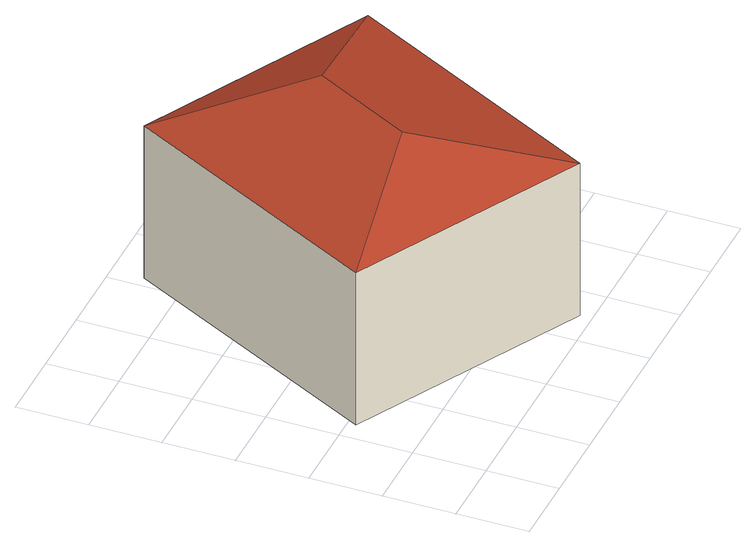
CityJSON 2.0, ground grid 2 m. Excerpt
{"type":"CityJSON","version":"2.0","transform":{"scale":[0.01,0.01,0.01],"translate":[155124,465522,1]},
"CityObjects":{
"building1":{"type":"Building","attributes":{"b3_dak_type":"slanted","b3_extrusie":"standard","b3_h_dak_50p":5.97,"b3_h_dak_70p":6.63,"b3_h_dak_max":7.9,"b3_h_dak_min":4.36,"b3_h_maaiveld":1.92,"b3_h_nok":7.97,"b3_is_glas_dak":false,"b3_kas_warenhuis":false,"b3_kwaliteitsindicator":true,"b3_mutatie_ahn3_ahn4":false,"b3_mutatie_ahn4_ahn5":false,"b3_n_nok":1,"b3_n_vlakken":4,"b3_opp_buitenmuur":93.65,"b3_opp_dak_plat":0,"b3_opp_dak_schuin":87.28,"b3_opp_grond":60.73,"b3_opp_scheidingsmuur":0,"b3_rmse_lod12":1.19,"b3_rmse_lod13":1.19,"b3_rmse_lod22":0.134,"b3_t_run":53,"b3_val3dity_lod12":"[]","b3_val3dity_lod13":"[]","b3_val3dity_lod22":"[]","b3_volume_lod12":288,"b3_volume_lod13":288,"b3_volume_lod22":251.63,"geconstateerd":false,"oorspronkelijkbouwjaar":2012,"status":"Pand in gebruik"},"children":["building1-1"]},
"building1-1":{"type":"BuildingPart","parents":["building1"],"geometry":[{"type":"Solid","lod":"2.2","boundaries":[[[[0,1,2,3]],[[4,5,6]],[[5,4,1,0]],[[7,4,6,8]],[[4,7,2,1]],[[9,7,8]],[[7,9,3,2]],[[5,9,8,6]],[[9,5,0,3]]]],"semantics":{"surfaces":[{"type":"GroundSurface"},{"type":"RoofSurface"},{"type":"WallSurface"}],"values":[[0,1,2,1,2,1,2,1,2]]}}]}
},
"vertices":[
[433,1111,92],[1085,769,92],[704,34,92],[56,378,92],[1085,769,567],[433,1111,567],[641,712,695],[704,34,567],[496,432,695],[56,378,567]
]}
